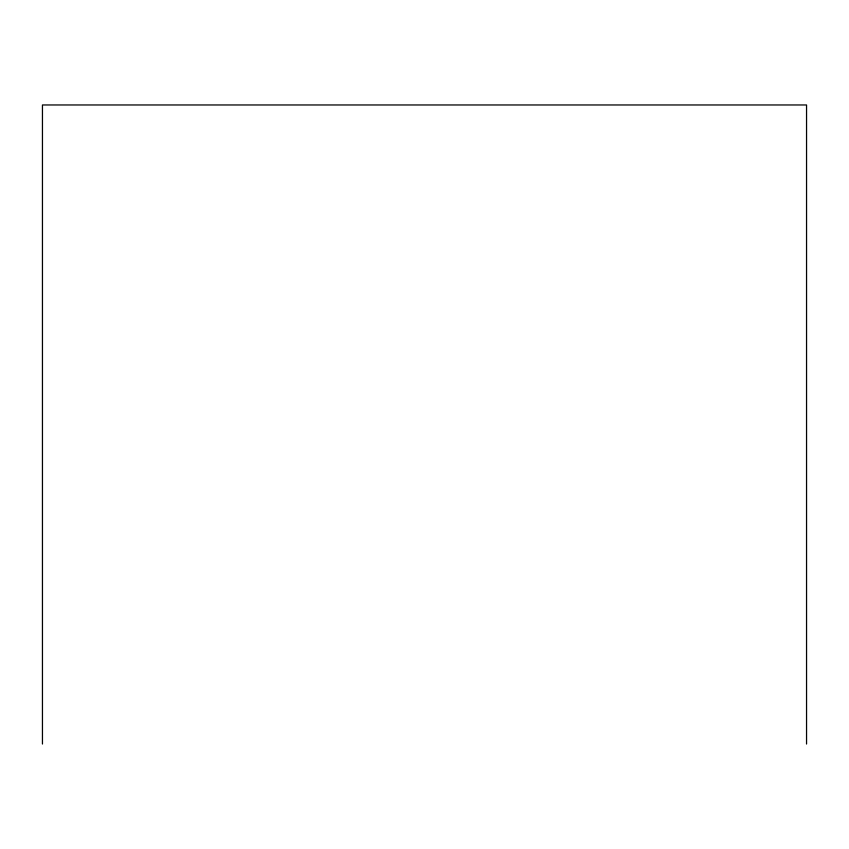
<?xml version="1.0" encoding="UTF-8"?>
<svg xmlns="http://www.w3.org/2000/svg" width="849" height="849" viewBox="0 0 849 849"><rect width="100%" height="100%" fill="white"/><g stroke="black" fill="none" stroke-linecap="round" stroke-linejoin="round"><path stroke-width="1.27" d="M806.55 744.032L806.55 104.968L42.45 104.968L42.45 744.032"/></g></svg>
